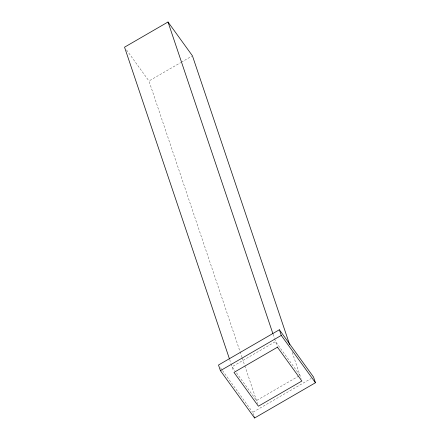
<?xml version="1.0" encoding="UTF-8"?>
<svg xmlns="http://www.w3.org/2000/svg" width="440" height="440" viewBox="0 0 440 440"><rect width="100%" height="100%" fill="white"/><g stroke="black" fill="none" stroke-linecap="round" stroke-linejoin="round"><path stroke-width="0.33" stroke-dasharray="2.2 1.65" d="M241.995 357.418L148.968 80.993L180.686 62.612M181.274 62.271L191.846 56.144M298.804 376.041L256.509 400.549L235.285 371.173M253.754 415.486L252.698 412.346L311.195 378.455M126.544 49.957L148.968 80.993M299.976 375.359L275.55 341.555L232.084 366.74L234.883 370.618M220.512 367.802L222.123 370.029M222.525 370.584L252.698 412.346M292.248 352.396L301.037 378.505M273.081 334.202L274.389 338.107M274.61 338.756L277.244 346.583M242.215 358.072L244.618 365.228M244.838 365.877L257.565 403.689M229.609 359.387L230.923 363.292M231.138 363.941L233.563 371.14"/><path stroke-width="0.66" d="M289.625 344.591L192.434 55.809L168.009 22L124.542 47.185L229.389 358.738M279.362 329.758L218.504 365.019L220.407 370.673L254.601 418L315.458 382.74L313.555 377.086L279.362 329.758L281.264 335.412L315.458 382.74M220.407 370.673L281.264 335.412M168.009 22L272.861 333.553M254.177 416.741L254.601 418M277.459 347.209L233.987 372.394L258.412 406.202L301.879 381.018L277.459 347.209"/></g></svg>
